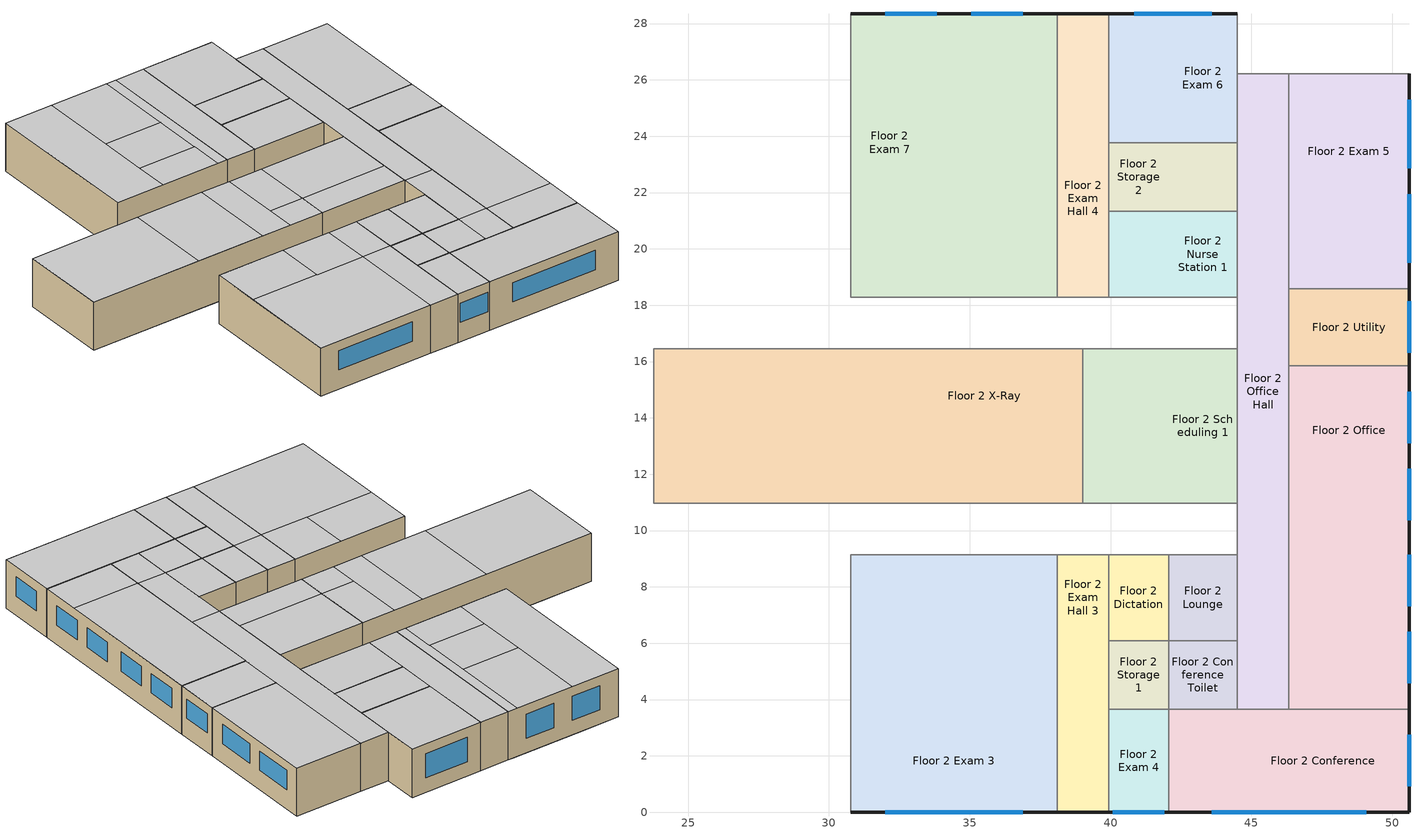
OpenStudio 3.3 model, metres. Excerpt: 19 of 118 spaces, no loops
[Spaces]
Floor 2 Exam 7
 floor to Floor 1 IT Room: 37.8,28.35 37.8,25.91 33.53,25.91 33.53,28.35 z3.05
 floor to Floor 1 IT Hall: 38.1,25.91 38.1,24.38 33.53,24.38 33.53,25.91 z3.05
 floor to Floor 1 Soil Hold: 38.1,28.35 38.1,25.91 37.8,25.91 37.8,28.35 z3.05
 floor to Floor 1 Lounge: 33.53,28.35 33.53,19.2 30.78,19.2 30.78,28.35 z3.05
 floor to Floor 1 Operating Room 3: 38.1,24.38 38.1,19.2 33.53,19.2 33.53,24.38 z3.05
 floor to Floor 1 Locker Room Hall: 38.1,19.2 38.1,18.29 30.78,18.29 30.78,19.2 z3.05
 wall outside: 38.1,28.35 30.78,28.35 z3.05:6.1
 wall to Floor 2 Exam Hall 5: 30.78,28.35 30.78,18.29 z3.05:6.1
 wall to Floor 2 Exam Hall 4: 38.1,18.29 38.1,28.35 z3.05:6.1
 wall to Floor 2 Work Hall: 30.78,18.29 38.1,18.29 z3.05:6.1
 window: 33.83,28.35 32,28.35 / 36.88,28.35 35.05,28.35 z3.96:5.49
 ceiling to Floor 3 Storage 2: 37.49,18.29 37.49,20.42 33.83,20.42 33.83,18.29 z6.1
 ceiling to Floor 3 Lounge: 38.1,18.29 38.1,28.35 37.49,28.35 37.49,18.29 z6.1
 ceiling to Floor 3 Lounge Toilet: 37.49,23.47 37.49,28.35 33.83,28.35 33.83,23.47 z6.1
 ceiling to Floor 3 Locker: 37.49,20.42 37.49,23.47 33.83,23.47 33.83,20.42 z6.1
 ceiling to Floor 3 Office: 33.83,18.29 33.83,28.35 30.78,28.35 30.78,18.29 z6.1
Floor 2 Exam 3
 floor to Floor 1 Recovery Room: 38.1,3.66 38.1,0 30.78,0 30.78,3.66 z3.05
 floor to Floor 1 Dictation: 34.75,9.14 34.75,8.84 32,8.84 32,9.14 z3.05
 floor to Floor 1 Nurse Toilet: 37.49,8.84 37.49,6.1 35.66,6.1 35.66,8.84 z3.05
 floor to Floor 1 Soil Work: 38.1,9.14 38.1,6.1 37.49,6.1 37.49,9.14 z3.05
 floor to Floor 1 Nurse Station: 32,8.84 32,6.1 30.78,6.1 30.78,8.84 z3.05
 floor to Floor 1 PACU: 35.66,8.84 35.66,6.1 32,6.1 32,8.84 z3.05
 floor to Floor 1 Nurse Hall: 38.1,6.1 38.1,3.66 30.78,3.66 30.78,6.1 z3.05
 floor to Floor 1 Clean: 32,9.14 32,8.84 30.78,8.84 30.78,9.14 z3.05
 floor to Floor 1 Soil: 37.49,9.14 37.49,8.84 34.75,8.84 34.75,9.14 z3.05
 wall outside: 30.78,0 38.1,0 z3.05:6.1
 wall to Floor 2 Exam Hall 2: 30.78,9.14 30.78,0 z3.05:6.1
 wall to Floor 2 Reception Hall: 38.1,9.14 30.78,9.14 z3.05:6.1
 wall to Floor 2 Exam Hall 3: 38.1,0 38.1,9.14 z3.05:6.1
 window: 32,0 36.88,0 z4.27:5.49
 ceiling to Floor 3 Physical Therapy 2: 38.1,6.1 38.1,9.14 35.05,9.14 35.05,6.1 z6.1
 ceiling to Floor 3 Physical Therapy 1: 38.1,0 38.1,6.1 30.78,6.1 30.78,0 z6.1
 ceiling to Floor 3 Treatment: 35.05,6.1 35.05,9.14 30.78,9.14 30.78,6.1 z6.1
Floor 2 Office
 floor to Floor 1 Operating Room 1: 50.6,7.01 50.6,3.66 46.33,3.66 46.33,7.01 z3.05
 floor to Floor 1 Sub-Sterile: 50.6,11.28 50.6,7.01 46.33,7.01 46.33,11.28 z3.05
 floor to Floor 1 Operating Room 2: 50.6,15.85 50.6,11.28 46.33,11.28 46.33,15.85 z3.05
 wall outside: 50.6,3.66 50.6,15.85 z3.05:6.1
 wall to Floor 2 Utility: 50.6,15.85 46.33,15.85 z3.05:6.1
 wall to Floor 2 Office Hall: 46.33,15.85 46.33,3.66 z3.05:6.1
 wall to Floor 2 Conference: 46.33,3.66 50.6,3.66 z3.05:6.1
 window: 50.6,10.36 50.6,12.19 / 50.6,4.57 50.6,6.4 / 50.6,13.11 50.6,14.94 z4.27:5.49; 50.6,7.32 50.6,9.14 z4.25:5.47
 ceiling to Floor 3 Work: 50.6,6.1 50.6,15.85 46.33,15.85 46.33,6.1 z6.1
 ceiling to Floor 3 Physical Therapy 1: 50.6,3.66 50.6,6.1 46.33,6.1 46.33,3.66 z6.1
Floor 2 Office Hall
 floor to Floor 1 Scrub: 46.33,11.28 46.33,7.01 44.5,7.01 44.5,11.28 z3.05
 floor to Floor 1 Utility Janitor: 46.33,20.73 46.33,18.59 44.5,18.59 44.5,20.73 z3.05
 floor to Floor 1 Utility Room: 46.33,26.21 46.33,20.73 44.5,20.73 44.5,26.21 z3.05
 floor to Floor 1 Operating Room 1: 46.33,7.01 46.33,3.66 44.5,3.66 44.5,7.01 z3.05
 floor to Floor 1 Operating Room 2: 46.33,18.59 46.33,11.28 44.5,11.28 44.5,18.59 z3.05
 wall to Floor 2 Storage 2: 44.5,23.77 44.5,21.34 z3.05:6.1
 wall to Floor 2 Utility: 46.33,15.85 46.33,18.59 z3.05:6.1
 wall to Floor 2 Reception Hall: 44.5,10.97 44.5,9.14 z3.05:6.1
 wall to Floor 2 Exam 6: 44.5,26.21 44.5,23.77 z3.05:6.1
 wall to Floor 2 Work Hall: 44.5,18.29 44.5,16.46 z3.05:6.1
 wall to Floor 2 Exam 5: 46.33,18.59 46.33,26.21 z3.05:6.1
 wall to Floor 2 Nurse Station 1: 44.5,21.34 44.5,18.29 z3.05:6.1
 wall to Floor 2 Lounge: 44.5,9.14 44.5,6.1 z3.05:6.1
 wall to Floor 2 Conference Toilet: 44.5,6.1 44.5,3.66 z3.05:6.1
 wall to Floor 2 Scheduling 1: 44.5,16.46 44.5,10.97 z3.05:6.1
 wall to NE Stair: 46.33,26.21 44.5,26.21 z3.05:6.1
 wall to Floor 2 Conference: 44.5,3.66 46.33,3.66 z3.05:6.1
 ceiling to Floor 3 Physical Therapy 1: 46.33,3.66 46.33,6.1 44.5,6.1 44.5,3.66 z6.1
 ceiling to Floor 3 Mechanical Hall: 46.33,10.97 46.33,26.21 44.5,26.21 44.5,10.97 z6.1
 ceiling to Floor 3 Physical Therapy 2: 46.33,6.1 46.33,10.97 44.5,10.97 44.5,6.1 z6.1
Floor 2 Exam Hall 3
 floor to Floor 1 Nurse Hall: 39.93,6.1 39.93,3.66 38.1,3.66 38.1,6.1 z3.05
 floor to Floor 1 Recovery Room: 39.32,3.66 39.32,0 38.1,0 38.1,3.66 z3.05
 floor to Floor 1 Soil Work: 39.93,9.14 39.93,6.1 38.1,6.1 38.1,9.14 z3.05
 floor to Floor 1 Anesthesia: 39.93,3.66 39.93,0 39.32,0 39.32,3.66 z3.05
 wall outside: 38.1,0 39.93,0 z3.05:6.1
 wall to Floor 2 Dictation: 39.93,6.1 39.93,9.14 z3.05:6.1
 wall to Floor 2 Reception Hall: 39.93,9.14 38.1,9.14 z3.05:6.1
 wall to Floor 2 Storage 1: 39.93,3.66 39.93,6.1 z3.05:6.1
 wall to Floor 2 Exam 4: 39.93,0 39.93,3.66 z3.05:6.1
 ceiling to Floor 3 Physical Therapy 1: 39.93,0 39.93,6.1 38.1,6.1 38.1,0 z6.1
 ceiling to Floor 3 Physical Therapy 2: 39.93,6.1 39.93,9.14 38.1,9.14 38.1,6.1 z6.1
Floor 2 Nurse Station 1
 floor to Floor 1 Locker Room Hall: 42.06,19.2 42.06,18.29 39.93,18.29 39.93,19.2 z3.05
 floor to Floor 1 Operating Room 3: 42.06,21.34 42.06,19.2 39.93,19.2 39.93,21.34 z3.05
 floor to Floor 1 Sterile Hall: 44.5,21.34 44.5,18.29 42.06,18.29 42.06,21.34 z3.05
 wall to Floor 2 Exam Hall 4: 39.93,21.34 39.93,18.29 z3.05:6.1
 wall to Floor 2 Work Hall: 39.93,18.29 44.5,18.29 z3.05:6.1
 wall to Floor 2 Storage 2: 44.5,21.34 39.93,21.34 z3.05:6.1
 ceiling to Floor 3 Lounge: 44.5,18.29 44.5,21.34 39.93,21.34 39.93,18.29 z6.1
Floor 2 Storage 2
 floor to Floor 1 Utility Hall: 44.5,23.77 44.5,23.47 42.06,23.47 42.06,23.77 z3.05
 floor to Floor 1 Operating Room 3: 42.06,23.77 42.06,21.34 39.93,21.34 39.93,23.77 z3.05
 floor to Floor 1 Sterile Hall: 44.5,23.47 44.5,21.34 42.06,21.34 42.06,23.47 z3.05
 wall to Floor 2 Exam Hall 4: 39.93,23.77 39.93,21.34 z3.05:6.1
 wall to Floor 2 Exam 6: 44.5,23.77 39.93,23.77 z3.05:6.1
 ceiling to Floor 3 Lounge: 44.5,21.34 44.5,23.77 39.93,23.77 39.93,21.34 z6.1
Floor 2 X-Ray
 floor to Floor 1 Soil: 37.49,13.11 37.49,10.97 34.75,10.97 34.75,13.11 z3.05
 floor to Floor 1 Sterile Storage: 39.01,16.46 39.01,13.11 32,13.11 32,16.46 z3.05
 floor to Floor 1 Nourishment: 29.26,16.46 29.26,10.97 27.13,10.97 27.13,16.46 z3.05
 floor to Floor 1 Clean: 32,13.11 32,10.97 29.26,10.97 29.26,13.11 z3.05
 floor to Floor 1 Humid: 32,14.94 32,13.11 29.26,13.11 29.26,14.94 z3.05
 floor to Floor 1 Dictation: 34.75,13.11 34.75,10.97 32,10.97 32,13.11 z3.05
 floor to Floor 1 Pre-Op Room 2: 27.13,16.46 27.13,10.97 23.77,10.97 23.77,16.46 z3.05
 floor to Floor 1 Clean Work: 39.01,13.11 39.01,10.97 37.49,10.97 37.49,13.11 z3.05
 floor to Floor 1 Nurse Janitor: 32,16.46 32,14.94 29.26,14.94 29.26,16.46 z3.05
 wall to Floor 2 Scheduling 1: 39.01,10.97 39.01,16.46 z3.05:6.1
 wall to Floor 2 Reception Hall: 23.77,10.97 39.01,10.97 z3.05:6.1
 wall to Floor 2 Work Hall: 39.01,16.46 23.77,16.46 z3.05:6.1
 wall to Floor 2 Scheduling 2: 23.77,16.46 23.77,10.97 z3.05:6.1
 ceiling to Floor 3 Humid: 36.88,10.97 36.88,16.46 35.05,16.46 35.05,10.97 z6.1
 ceiling to Floor 3 Treatment: 35.05,10.97 35.05,16.46 30.78,16.46 30.78,10.97 z6.1
 ceiling to Floor 3 Undeveloped 1: 30.78,10.97 30.78,16.46 23.77,16.46 23.77,10.97 z6.1
 ceiling to Floor 3 Physical Therapy Toilet: 39.01,12.8 39.01,16.46 36.88,16.46 36.88,12.8 z6.1
 ceiling to Floor 3 Dressing Room: 39.01,10.97 39.01,12.8 36.88,12.8 36.88,10.97 z6.1
Floor 2 Lounge
 floor to Floor 1 Sterile Hall: 44.5,9.14 44.5,6.1 42.06,6.1 42.06,9.14 z3.05
 wall to Floor 2 Reception Hall: 44.5,9.14 42.06,9.14 z3.05:6.1
 wall to Floor 2 Conference Toilet: 42.06,6.1 44.5,6.1 z3.05:6.1
 wall to Floor 2 Dictation: 42.06,9.14 42.06,6.1 z3.05:6.1
 ceiling to Floor 3 Physical Therapy 2: 44.5,6.1 44.5,9.14 42.06,9.14 42.06,6.1 z6.1
Floor 2 Exam Hall 4
 floor to Floor 1 Operating Room 3: 39.93,24.38 39.93,19.2 38.1,19.2 38.1,24.38 z3.05
 floor to Floor 1 Locker Room Hall: 39.93,19.2 39.93,18.29 38.1,18.29 38.1,19.2 z3.05
 floor to Floor 1 IT Hall: 39.93,25.91 39.93,24.38 38.1,24.38 38.1,25.91 z3.05
 floor to Floor 1 Soil Hold: 39.93,28.35 39.93,25.91 38.1,25.91 38.1,28.35 z3.05
 wall outside: 39.93,28.35 38.1,28.35 z3.05:6.1
 wall to Floor 2 Exam 6: 39.93,23.77 39.93,28.35 z3.05:6.1
 wall to Floor 2 Work Hall: 38.1,18.29 39.93,18.29 z3.05:6.1
 ceiling to Floor 3 Lounge: 39.93,18.29 39.93,28.35 38.1,28.35 38.1,18.29 z6.1
Floor 2 Scheduling 1
 floor to Floor 1 Sterile Storage: 42.06,16.46 42.06,13.11 39.01,13.11 39.01,16.46 z3.05
 floor to Floor 1 Clean Work: 42.06,13.11 42.06,10.97 39.01,10.97 39.01,13.11 z3.05
 floor to Floor 1 Sterile Hall: 44.5,16.46 44.5,10.97 42.06,10.97 42.06,16.46 z3.05
 wall to Floor 2 Work Hall: 44.5,16.46 39.01,16.46 z3.05:6.1
 wall to Floor 2 Reception Hall: 39.01,10.97 44.5,10.97 z3.05:6.1
 ceiling to Floor 3 Utility: 44.5,12.8 44.5,16.46 39.01,16.46 39.01,12.8 z6.1
 ceiling to Floor 3 Storage 1: 44.5,10.97 44.5,12.8 39.01,12.8 39.01,10.97 z6.1
Floor 2 Exam 6
 floor to Floor 1 Operating Room 3: 42.06,24.38 42.06,23.77 39.93,23.77 39.93,24.38 z3.05
 floor to Floor 1 IT Hall: 42.06,25.91 42.06,24.38 39.93,24.38 39.93,25.91 z3.05
 floor to Floor 1 Utility Hall: 44.5,28.35 44.5,23.77 42.06,23.77 42.06,28.35 z3.05
 floor to Floor 1 Bio Haz: 42.06,28.35 42.06,25.91 39.93,25.91 39.93,28.35 z3.05
 wall outside: 44.5,28.35 39.93,28.35 z3.05:6.1
 wall to NE Stair: 44.5,26.21 44.5,28.35 z3.05:6.1
 window: 43.59,28.35 40.84,28.35 z3.96:5.49
 ceiling to Floor 3 Lounge: 44.5,23.77 44.5,28.35 39.93,28.35 39.93,23.77 z6.1
Floor 2 Conference
 floor to Floor 1 Operating Room 1: 50.6,3.66 50.6,0 44.5,0 44.5,3.66 z3.05
 floor to Floor 1 Sterile Hall: 44.5,3.66 44.5,0 42.06,0 42.06,3.66 z3.05
 wall outside: 42.06,0 50.6,0 50.6,3.66 z3.05:6.1
 wall to Floor 2 Conference Toilet: 44.5,3.66 42.06,3.66 z3.05:6.1
 wall to Floor 2 Exam 4: 42.06,3.66 42.06,0 z3.05:6.1
 window: 50.6,0.91 50.6,2.74 / 43.59,0 49.07,0 z4.27:5.49
 ceiling to Floor 3 Physical Therapy 1: 50.6,0 50.6,3.66 42.06,3.66 42.06,0 z6.1
Floor 2 Exam 5
 floor to Floor 1 Utility Room: 50.6,26.21 50.6,20.73 46.33,20.73 46.33,26.21 z3.05
 floor to Floor 1 Electrical Room: 50.6,20.73 50.6,18.59 46.33,18.59 46.33,20.73 z3.05
 wall outside: 50.6,18.59 50.6,26.21 z3.05:6.1
 wall to Floor 2 Utility: 46.33,18.59 50.6,18.59 z3.05:6.1
 wall to NE Stair: 50.6,26.21 46.33,26.21 z3.05:6.1
 window: 50.6,19.51 50.6,21.95 / 50.6,22.86 50.6,25.3 z4.27:5.49
 ceiling to Floor 3 Mechanical: 50.6,18.59 50.6,26.21 46.33,26.21 46.33,18.59 z6.1
Floor 2 Dictation
 floor to Floor 1 Soil Work: 42.06,9.14 42.06,6.1 39.93,6.1 39.93,9.14 z3.05
 wall to Floor 2 Reception Hall: 42.06,9.14 39.93,9.14 z3.05:6.1
 wall to Floor 2 Storage 1: 39.93,6.1 42.06,6.1 z3.05:6.1
 ceiling to Floor 3 Physical Therapy 2: 42.06,6.1 42.06,9.14 39.93,9.14 39.93,6.1 z6.1
Floor 2 Exam 4
 floor to Floor 1 Anesthesia: 42.06,3.66 42.06,0 39.93,0 39.93,3.66 z3.05
 wall outside: 39.93,0 42.06,0 z3.05:6.1
 wall to Floor 2 Storage 1: 42.06,3.66 39.93,3.66 z3.05:6.1
 window: 40.08,0 41.91,0 z4.27:5.49
 ceiling to Floor 3 Physical Therapy 1: 42.06,0 42.06,3.66 39.93,3.66 39.93,0 z6.1
Floor 2 Storage 1
 floor to Floor 1 Nurse Hall: 42.06,6.1 42.06,3.66 39.93,3.66 39.93,6.1 z3.05
 wall to Floor 2 Conference Toilet: 42.06,3.66 42.06,6.1 z3.05:6.1
 ceiling to Floor 3 Physical Therapy 1: 42.06,3.66 42.06,6.1 39.93,6.1 39.93,3.66 z6.1
Floor 2 Utility
 floor to Floor 1 Operating Room 2: 50.6,18.59 50.6,15.85 46.33,15.85 46.33,18.59 z3.05
 wall outside: 50.6,15.85 50.6,18.59 z3.05:6.1
 window: 50.6,16.31 50.6,18.14 z4.27:5.49
 ceiling to Floor 3 Work: 50.6,15.85 50.6,18.59 46.33,18.59 46.33,15.85 z6.1
Floor 2 Conference Toilet
 floor to Floor 1 Sterile Hall: 44.5,6.1 44.5,3.66 42.06,3.66 42.06,6.1 z3.05
 ceiling to Floor 3 Physical Therapy 1: 44.5,3.66 44.5,6.1 42.06,6.1 42.06,3.66 z6.1
[Site]
New York-John F Kennedy Intl AP_NY_USA: Latitude {deg}=40.65; Longitude {deg}=-73.8; Time Zone {hr}=-5; Elevation {m}=5; Terrain=City
[Building]
-Outpatient-ASHRAE 169-2013-4A created: 2021-11-22 21:51:46 -0800: North Axis {deg}=0; Default Construction Set=90.1-2004 - Outpatient - ASHRAE 169-2013-4A; Standards Number of Stories=3; Standards Number of Above Ground Stories=3; Standards Building Type=Outpatient
[ClimateZones]
Climate Zone Institution Name 1=ASHRAE; Climate Zone Document Name 1=ANSI/ASHRAE Standard 169; Climate Zone Document Year 1=2006; Climate Zone Value 1=4A
[Site:WaterMainsTemperature]
Calculation Method=Correlation; Annual Average Outdoor Air Temperature {C}=12.4667; Maximum Difference In Monthly Average Outdoor Air Temperatures {deltaC}=25.2
[SizingPeriod:DesignDay] Barometric Pressure {Pa}=101241; Sky Clearness=0; Rain Indicator=No; Snow Indicator=No; Day of Month=21; Daylight Saving Time Indicator=No; Humidity Condition Type=Wetbulb; Dry-Bulb Temperature Range Modifier Type=DefaultMultipliers
Name | Maximum Dry-Bulb Temperature {C} | Daily Dry-Bulb Temperature Range {deltaC} | Wind Speed {m/s} | Wind Direction {deg} | Month | Day Type | Wetbulb or DewPoint at Maximum Dry-Bulb {C} | Solar Model Indicator | ASHRAE Clear Sky Optical Depth for Beam Irradiance | ASHRAE Clear Sky Optical Depth for Diffuse Irradiance
New.York-John.F.Kennedy.Intl.AP_NY_USA Ann Clg .4% Condns DB=>MWB | 32.1 | 7.4 | 5.6 | 230 | 7 | SummerDesignDay | 23.1 | ASHRAETau | 0.541 | 1.8
New.York-John.F.Kennedy.Intl.AP_NY_USA Ann Htg 99.6% Condns DB | -10.7 | 0 | 7.5 | 320 | 1 | WinterDesignDay | -10.7 | ASHRAEClearSky
[Site:GroundTemperature:FCfactorMethod]
January Ground Temperature {C}=14; February Ground Temperature {C}=7.3; March Ground Temperature {C}=3.3; April Ground Temperature {C}=1.2; May Ground Temperature {C}=-0.2; June Ground Temperature {C}=5.6; July Ground Temperature {C}=10.9; August Ground Temperature {C}=16.1; September Ground Temperature {C}=21.7; October Ground Temperature {C}=25; November Ground Temperature {C}=24.8; December Ground Temperature {C}=19.9
[Material:NoMass] Thermal Absorptance=0.9; Solar Absorptance=0.7
Name | Roughness | Thermal Resistance {m2-K/W} | Visible Absorptance
CP02 CARPET PAD | VeryRough | 0.21648 | 0.8
Typical Insulation R-6.78 | Smooth | 1.19347 | 0.7
Typical Carpet Pad | Smooth | 0.21648 | 0.8
Typical Insulation R-5.89 | Smooth | 1.03652 | 0.7
Typical Insulation R-14.76 | Smooth | 2.59864 | 0.7
Typical Insulation R-0.58 | Smooth | 0.101875 | 0.7
Typical Insulation R-0.01 | Smooth | 0.001 | 0.7
[Material]
Name | Roughness | Thickness {m} | Conductivity {W/m-K} | Density {kg/m3} | Specific Heat {J/kg-K} | Thermal Absorptance | Solar Absorptance | Visible Absorptance
100mm Normalweight concrete floor | MediumSmooth | 0.1016 | 2.31 | 2322 | 832
G01 13mm gypsum board | Smooth | 0.0127 | 0.16 | 800 | 1090 | 0.9 | 0.7 | 0.5
4 in. Normalweight Concrete Floor | MediumRough | 0.1016 | 2.31 | 2322 | 832 | 0.9 | 0.7 | 0.7
25mm Stucco | Smooth | 0.0254 | 0.72 | 1856 | 840 | 0.9 | 0.7 | 0.7
5/8 in. Gypsum Board | MediumSmooth | 0.0159 | 0.16 | 800 | 1090 | 0.9 | 0.7 | 0.7
Roof Membrane | VeryRough | 0.0095 | 0.16 | 1121.29 | 1460 | 0.9 | 0.7 | 0.7
Metal Roof Surface; F08 Metal surface | Smooth | 0.0008 | 45.28 | 7824 | 500 | 0.9 | 0.7 | 0.7
6 in. Normalweight Concrete Floor | MediumRough | 0.1524 | 2.31 | 2322 | 832 | 0.9 | 0.7 | 0.7
8 in. Concrete Block Basement Wall | MediumRough | 0.2032 | 1.326 | 1842 | 912 | 0.9 | 0.7 | 0.7
G05 25mm wood | MediumSmooth | 0.0254 | 0.15 | 608 | 1630 | 0.9 | 0.5 | 0.5
Std Wood 6inch | MediumSmooth | 0.15 | 0.12 | 540 | 1210 | 0.9 | 0.7 | 0.7
[DefaultConstructionSet]
90.1-2004 - Outpatient - ASHRAE 169-2013-4A: Default Exterior Surface Constructions=Default Surface Constructions 1; Default Interior Surface Constructions=Default Surface Constructions 2; Default Ground Contact Surface Constructions=Default Surface Constructions 3; Default Exterior SubSurface Constructions=Default Sub Surface Constructions 1; Default Interior SubSurface Constructions=Default Sub Surface Constructions 2; Interior Partition Construction=Typical Interior Partition
[DefaultSurfaceConstructions]
Name | Floor Construction | Wall Construction | Roof Ceiling Construction
Default Surface Constructions 1 | Typical Insulated Exterior Mass Floor R-9.35 | Typical Insulated Steel Framed Exterior Wall R-8.06 | Typical IEAD Roof R-15.87
Default Surface Constructions 2 | Typical Interior Floor | Typical Interior Wall | Typical Interior Ceiling
Default Surface Constructions 3 | Typical Insulated Carpeted 6in Slab Floor | Typical Insulated Basement Mass Wall
[Construction]
Typical Insulated Exterior Mass Floor R-9.35: Typical Insulation R-6.78, 4 in. Normalweight Concrete Floor, Typical Carpet Pad
Typical Insulated Steel Framed Exterior Wall R-8.06: 25mm Stucco, 5/8 in. Gypsum Board, Typical Insulation R-5.89, 5/8 in. Gypsum Board
Typical IEAD Roof R-15.87: Roof Membrane, Typical Insulation R-14.76, Metal Roof Surface
Typical Interior Floor: 100mm Normalweight concrete floor, CP02 CARPET PAD
Typical Interior Wall: G01 13mm gypsum board, G01 13mm gypsum board
Typical Interior Ceiling: CP02 CARPET PAD, 100mm Normalweight concrete floor
Typical Insulated Carpeted 6in Slab Floor: 6 in. Normalweight Concrete Floor, Typical Carpet Pad
Typical Insulated Basement Mass Wall: 8 in. Concrete Block Basement Wall
U 0.57 SHGC 0.39 Dbl Ref-D Clr 6mm/6mm Air: REF D CLEAR 6MM, AIR 6MM, CLEAR 6MM
Typical Insulated Metal Door R-1.43: F08 Metal surface, Typical Insulation R-0.58
Typical Overhead Door R-0.86: Typical Insulation R-0.01
U 1.17 SHGC 0.49 Simple Glazing Skylight U-1.17 SHGC 0.39: U 1.17 SHGC 0.49 Simple Glazing U-1.17 SHGC 0.39
Typical Interior Window: Clear 3mm
Typical Interior Door; Typical Interior Partition: G05 25mm wood
InteriorFurnishings: Std Wood 6inch
[DefaultSubSurfaceConstructions]
Name | Fixed Window Construction | Operable Window Construction | Door Construction | Glass Door Construction | Overhead Door Construction | Skylight Construction | Tubular Daylight Dome Construction | Tubular Daylight Diffuser Construction
Default Sub Surface Constructions 1 | U 0.57 SHGC 0.39 Dbl Ref-D Clr 6mm/6mm Air | U 0.57 SHGC 0.39 Dbl Ref-D Clr 6mm/6mm Air | Typical Insulated Metal Door R-1.43 | U 0.57 SHGC 0.39 Dbl Ref-D Clr 6mm/6mm Air | Typical Overhead Door R-0.86 | U 1.17 SHGC 0.49 Simple Glazing Skylight U-1.17 SHGC 0.39 | Typical Interior Window | Typical Interior Window
Default Sub Surface Constructions 2 | Typical Interior Window | Typical Interior Window | Typical Interior Door
[WindowMaterial:Glazing] Optical Data Type=SpectralAverage; Infrared Transmittance at Normal Incidence=0; Front Side Infrared Hemispherical Emissivity=0.84; Conductivity {W/m-K}=0.9; Dirt Correction Factor for Solar and Visible Transmittance=1; Solar Diffusing=No
Name | Thickness {m} | Solar Transmittance at Normal Incidence | Front Side Solar Reflectance at Normal Incidence | Back Side Solar Reflectance at Normal Incidence | Visible Transmittance at Normal Incidence | Front Side Visible Reflectance at Normal Incidence | Back Side Visible Reflectance at Normal Incidence | Back Side Infrared Hemispherical Emissivity
REF D CLEAR 6MM | 0.006 | 0.429 | 0.308 | 0.379 | 0.334 | 0.453 | 0.505 | 0.82
CLEAR 6MM | 0.006 | 0.775 | 0.071 | 0.071 | 0.881 | 0.08 | 0.08 | 0.84
Clear 3mm | 0.003 | 0.837 | 0.075 | 0.075 | 0.898 | 0.081 | 0.081 | 0.84
[WindowMaterial:Gas]
AIR 6MM: Gas Type=Air; Thickness {m}=0.0063
[WindowMaterial:SimpleGlazingSystem]
U 1.17 SHGC 0.49 Simple Glazing U-1.17 SHGC 0.39: U-Factor {W/m2-K}=6.64357; Solar Heat Gain Coefficient=0.39; Visible Transmittance=0.38
[Space] Building Story=Building Story 2; Part of Total Floor Area=Yes
Name | Space Type | Thermal Zone
Floor 2 Exam 7 | Outpatient Exam | Floor 2 Exam 7 ZN
Floor 2 Exam 3 | Outpatient Exam | Floor 2 Exam 3 ZN
Floor 2 Scheduling 1 | Outpatient Office | Floor 2 Scheduling 1 ZN
Floor 2 Office | Outpatient Office | Floor 2 Office ZN
Floor 2 Nurse Station 1 | Outpatient NurseStation | Floor 2 Nurse Station 1 ZN
Floor 2 Dictation | Outpatient Office | Floor 2 Dictation ZN
Floor 2 Office Hall | Outpatient Hall | Floor 2 Office Hall ZN
Floor 2 Exam Hall 3 | Outpatient Hall | Floor 2 Exam Hall 3 ZN
Floor 2 Conference Toilet | Outpatient Toilet | Floor 2 Conference Toilet ZN
Floor 2 Storage 2 | Outpatient Janitor | Floor 2 Storage 2 ZN
Floor 2 Exam 4 | Outpatient Exam | Floor 2 Exam 4 ZN
Floor 2 Conference | Outpatient Conference | Floor 2 Conference ZN
Floor 2 X-Ray | Outpatient Xray | Floor 2 X-Ray ZN
Floor 2 Lounge | Outpatient Lounge | Floor 2 Lounge ZN
Floor 2 Utility | Outpatient Janitor | Floor 2 Utility ZN
Floor 2 Exam Hall 4 | Outpatient Hall | Floor 2 Exam Hall 4 ZN
Floor 2 Exam 6 | Outpatient Exam | Floor 2 Exam 6 ZN
Floor 2 Exam 5 | Outpatient Exam | Floor 2 Exam 5 ZN
Floor 2 Storage 1 | Outpatient Janitor | Floor 2 Storage 1 ZN
[BuildingStory]
Building Story 2: Nominal Z Coordinate {m}=3.048
[SpaceType] Standards Building Type=Outpatient
Name | Default Schedule Set | Design Specification Outdoor Air Object | Standards Space Type
Outpatient Conference | Outpatient Conference Schedule Set | Outpatient Conference Ventilation | Conference
Outpatient Exam | Outpatient Exam Schedule Set | Outpatient Exam Ventilation | Exam
Outpatient Hall | Outpatient Hall Schedule Set | Outpatient Hall Ventilation | Hall
Outpatient Janitor | Outpatient Janitor Schedule Set | Outpatient Janitor Ventilation | Janitor
Outpatient Lounge | Outpatient Lounge Schedule Set | Outpatient Lounge Ventilation | Lounge
Outpatient NurseStation | Outpatient NurseStation Schedule Set | Outpatient NurseStation Ventilation | NurseStation
Outpatient Office | Outpatient Office Schedule Set | Outpatient Office Ventilation | Office
Outpatient Toilet | Outpatient Toilet Schedule Set | Outpatient Toilet Ventilation | Toilet
Outpatient Xray | Outpatient Xray Schedule Set | Outpatient Xray Ventilation | Xray
[People:Definition] Number of People Calculation Method=People/Area; Fraction Radiant=0.3
Name | People per Space Floor Area {person/m2}
Outpatient Conference People Definition | 0.537657
Outpatient Exam People Definition; Outpatient NurseStation People Definition; Outpatient Xray People Definition | 0.215493
Outpatient Lounge People Definition | 0.161566
Outpatient Office People Definition | 0.0538196
[People] Work Efficiency Schedule=Work Efficiency Schedule; Clothing Insulation Schedule=Clothing Schedule; Air Velocity Schedule=Air Velocity Schedule; Multiplier=1
Name | People Definition | Space or SpaceType
Outpatient Conference People | Outpatient Conference People Definition | Outpatient Conference
Outpatient Exam People | Outpatient Exam People Definition | Outpatient Exam
Outpatient Lounge People | Outpatient Lounge People Definition | Outpatient Lounge
Outpatient NurseStation People | Outpatient NurseStation People Definition | Outpatient NurseStation
Outpatient Office People | Outpatient Office People Definition | Outpatient Office
Outpatient Xray People | Outpatient Xray People Definition | Outpatient Xray
[Lights:Definition] Design Level Calculation Method=Watts/Area; Fraction Visible=0.2; Return Air Fraction=0
Name | Watts per Space Floor Area {W/m2} | Fraction Radiant
Outpatient Conference General Lights Definition | 4.92059 | 0.365
Outpatient Conference Task Lights Definition | 0.321864 | 0.165
Outpatient Conference Wall Wash Lights Definition | 0.757053 | 0.165
Outpatient Exam General Lights Definition | 2.13818 | 0.365
Outpatient Exam Task Lights Definition | 2.9628 | 0.165
Outpatient Hall General Lights Definition | 4.32947 | 0.365
Outpatient Hall Wall Wash Lights Definition | 0.839143 | 0.165
Outpatient Janitor General Lights Definition | 3.73276 | 0.365
Outpatient Lounge General Lights Definition | 2.66141 | 0.365
Outpatient Lounge Wall Wash Lights Definition | 0.725509 | 0.165
Outpatient NurseStation General Lights Definition | 4.63115 | 0.365
Outpatient NurseStation Task Lights Definition | 1.31705 | 0.165
Outpatient Office General Lights Definition | 6.10233 | 0.365
Outpatient Toilet General Lights Definition | 3.01365 | 0.365
Outpatient Toilet Wall Wash Lights Definition | 0.610955 | 0.165
Outpatient Xray General Lights Definition | 4.6155 | 0.365
[ElectricEquipment:Definition] Design Level Calculation Method=Watts/Area; Fraction Latent=0
Name | Watts per Space Floor Area {W/m2} | Fraction Radiant | Fraction Lost
Outpatient Conference Elec Equip Definition | 10.7639 | 0.5 | 0
Outpatient Exam Elec Equip Definition; Outpatient Office Elec Equip Definition | 11.8403 | 0.5 | 0
Outpatient Hall Elec Equip Definition | 4.30556 | 0.5 | 0
Outpatient Janitor Elec Equip Definition | 1.07639 | 0.3 | 0.7
Outpatient Lounge Elec Equip Definition | 32.2917 | 0.5 | 0
Outpatient NurseStation Elec Equip Definition | 21.5278 | 0.5 | 0
Outpatient Toilet Elec Equip Definition | 4.30556 | 0.3 | 0.7
Outpatient Xray Elec Equip Definition | 107.639 | 0.5 | 0
[ElectricEquipment]
Name | Electric Equipment Definition | Space or SpaceType
Outpatient Conference Elec Equip | Outpatient Conference Elec Equip Definition | Outpatient Conference
Outpatient Exam Elec Equip | Outpatient Exam Elec Equip Definition | Outpatient Exam
Outpatient Hall Elec Equip | Outpatient Hall Elec Equip Definition | Outpatient Hall
Outpatient Janitor Elec Equip | Outpatient Janitor Elec Equip Definition | Outpatient Janitor
Outpatient Lounge Elec Equip | Outpatient Lounge Elec Equip Definition | Outpatient Lounge
Outpatient NurseStation Elec Equip | Outpatient NurseStation Elec Equip Definition | Outpatient NurseStation
Outpatient Office Elec Equip | Outpatient Office Elec Equip Definition | Outpatient Office
Outpatient Toilet Elec Equip | Outpatient Toilet Elec Equip Definition | Outpatient Toilet
Outpatient Xray Elec Equip | Outpatient Xray Elec Equip Definition | Outpatient Xray
[DesignSpecification:OutdoorAir]
Name | Outdoor Air Method | Outdoor Air Flow per Person {m3/s-person} | Outdoor Air Flow per Floor Area {m3/s-m2} | Outdoor Air Flow Air Changes per Hour {1/hr}
Outpatient Conference Ventilation; Outpatient Office Ventilation | Sum | 0.00943895
Outpatient Exam Ventilation; Outpatient Xray Ventilation | Sum |  | 0.001524
Outpatient Hall Ventilation | Sum |  | 0.000254
Outpatient Janitor Ventilation | Sum |  | 0.000762
Outpatient Lounge Ventilation | Sum | 0.00707921
Outpatient NurseStation Ventilation | Sum |  | 0.0023876
Outpatient Toilet Ventilation |  | 0 | 0 | 0
[DefaultScheduleSet] Number of People Schedule=OutPatientHealthCare BLDG_OCC_SCH; People Activity Level Schedule=OutPatientHealthCare ACTIVITY_SCH; Electric Equipment Schedule=OutPatientHealthCare BLDG_EQUIP_SCH_BASE; Infiltration Schedule=OutPatientHealthCare INFIL_SCH
Name | Lighting Schedule
Outpatient Conference Schedule Set; Outpatient Lounge Schedule Set; Outpatient NurseStation Schedule Set; Outpatient Toilet Schedule Set | OutPatientHealthCare BLDG_LIGHT_SCH
Outpatient Exam Schedule Set; Outpatient Xray Schedule Set | OutPatientHealthCare BLDG_LIGHT_EXAM_SCH
Outpatient Hall Schedule Set | OutPatientHealthCare BLDG_LIGHT_CORRIDOR_SCH
Outpatient Janitor Schedule Set | OutPatientHealthCare BLDG_LIGHT_STORAGE_SCH
Outpatient Office Schedule Set | OutPatientHealthCare BLDG_LIGHT_OFFICE_SCH
[ThermostatSetpoint:DualSetpoint] Heating Setpoint Temperature Schedule=OutPatientHealthCare HTGSETP_SCH_YES_OPTIMUM; Cooling Setpoint Temperature Schedule=OutPatientHealthCare CLGSETP_SCH_NO_SETBACK
Outpatient Conference Thermostat 1; Outpatient Toilet Thermostat 5; Outpatient Office Thermostat 5; Outpatient Exam Thermostat 3; Outpatient Exam Thermostat 4; Outpatient Exam Thermostat 5; Outpatient Exam Thermostat 6; Outpatient Exam Thermostat 7; Outpatient Hall Thermostat 12; Outpatient Hall Thermostat 13; Outpatient Lounge Thermostat 2; Outpatient NurseStation Thermostat 3; Outpatient Office Thermostat 6; Outpatient Hall Thermostat 16; Outpatient Office Thermostat 7; Outpatient Janitor Thermostat 7; Outpatient Janitor Thermostat 8; Outpatient Janitor Thermostat 10; Outpatient Xray Thermostat 1
[SpaceInfiltration:DesignFlowRate] Schedule=OutPatientHealthCare INFIL_SCH; Design Flow Rate Calculation Method=Flow/ExteriorArea; Flow per Exterior Surface Area {m3/s-m2}=0.00102523; Constant Term Coefficient=0; Temperature Term Coefficient=0; Velocity Term Coefficient=0.224; Velocity Squared Term Coefficient=0
Name | Space or SpaceType
Floor 2 Conference Infiltration | Floor 2 Conference
Floor 2 Exam 3 Infiltration | Floor 2 Exam 3
Floor 2 Exam 4 Infiltration | Floor 2 Exam 4
Floor 2 Exam 5 Infiltration | Floor 2 Exam 5
Floor 2 Exam 6 Infiltration | Floor 2 Exam 6
Floor 2 Exam 7 Infiltration | Floor 2 Exam 7
Floor 2 Exam Hall 3 Infiltration | Floor 2 Exam Hall 3
Floor 2 Exam Hall 4 Infiltration | Floor 2 Exam Hall 4
Floor 2 Office Infiltration | Floor 2 Office
Floor 2 Utility Infiltration | Floor 2 Utility
[ThermalZone] Use Ideal Air Loads=No
Name | Thermostat
Floor 2 Conference ZN | Outpatient Conference Thermostat 1
Floor 2 Conference Toilet ZN | Outpatient Toilet Thermostat 5
Floor 2 Dictation ZN | Outpatient Office Thermostat 5
Floor 2 Exam 3 ZN | Outpatient Exam Thermostat 3
Floor 2 Exam 4 ZN | Outpatient Exam Thermostat 4
Floor 2 Exam 5 ZN | Outpatient Exam Thermostat 5
Floor 2 Exam 6 ZN | Outpatient Exam Thermostat 6
Floor 2 Exam 7 ZN | Outpatient Exam Thermostat 7
Floor 2 Exam Hall 3 ZN | Outpatient Hall Thermostat 12
Floor 2 Exam Hall 4 ZN | Outpatient Hall Thermostat 13
Floor 2 Lounge ZN | Outpatient Lounge Thermostat 2
Floor 2 Nurse Station 1 ZN | Outpatient NurseStation Thermostat 3
Floor 2 Office ZN | Outpatient Office Thermostat 6
Floor 2 Office Hall ZN | Outpatient Hall Thermostat 16
Floor 2 Scheduling 1 ZN | Outpatient Office Thermostat 7
Floor 2 Storage 1 ZN | Outpatient Janitor Thermostat 7
Floor 2 Storage 2 ZN | Outpatient Janitor Thermostat 8
Floor 2 Utility ZN | Outpatient Janitor Thermostat 10
Floor 2 X-Ray ZN | Outpatient Xray Thermostat 1
[InternalMass:Definition]
Internal Mass Definition 1: Construction=InteriorFurnishings; Design Level Calculation Method=SurfaceArea/Area; Surface Area per Space Floor Area=2
[InternalMass] Internal Mass Definition=Internal Mass Definition 1; Multiplier=1
Name | Space or SpaceType
Floor 2 Exam 5 Mass | Floor 2 Exam 5
Floor 2 Exam 6 Mass | Floor 2 Exam 6
Floor 2 Lounge Mass | Floor 2 Lounge
Floor 2 X-Ray Mass | Floor 2 X-Ray
Floor 2 Conference Mass | Floor 2 Conference
Floor 2 Utility Mass | Floor 2 Utility
Floor 2 Exam 4 Mass | Floor 2 Exam 4
Floor 2 Exam 3 Mass | Floor 2 Exam 3
Floor 2 Nurse Station 1 Mass | Floor 2 Nurse Station 1
Floor 2 Exam Hall 3 Mass | Floor 2 Exam Hall 3
Floor 2 Scheduling 1 Mass | Floor 2 Scheduling 1
Floor 2 Storage 2 Mass | Floor 2 Storage 2
Floor 2 Exam 7 Mass | Floor 2 Exam 7
Floor 2 Office Hall Mass | Floor 2 Office Hall
Floor 2 Office Mass | Floor 2 Office
Floor 2 Storage 1 Mass | Floor 2 Storage 1
Floor 2 Dictation Mass | Floor 2 Dictation
Floor 2 Exam Hall 4 Mass | Floor 2 Exam Hall 4
Floor 2 Conference Toilet Mass | Floor 2 Conference Toilet
[Exterior:Lights:Definition]
NonDimming Exterior Lights Def: Design Level {W}=14442
[Exterior:Lights]
NonDimming Exterior Lights Def: Exterior Lights Definition=NonDimming Exterior Lights Def; Schedule=OutPatientHealthCare Exterior_Lgt_ALWAYS_ON; Control Option=AstronomicalClock
[Lights] Fraction Replaceable=1
Name | Lights Definition | Space or SpaceType
Outpatient Conference General Lighting | Outpatient Conference General Lights Definition | Outpatient Conference
Outpatient Conference Task Lighting | Outpatient Conference Task Lights Definition | Outpatient Conference
Outpatient Conference Wall Wash Lighting | Outpatient Conference Wall Wash Lights Definition | Outpatient Conference
Outpatient Exam General Lighting | Outpatient Exam General Lights Definition | Outpatient Exam
Outpatient Exam Task Lighting | Outpatient Exam Task Lights Definition | Outpatient Exam
Outpatient Hall General Lighting | Outpatient Hall General Lights Definition | Outpatient Hall
Outpatient Hall Wall Wash Lighting | Outpatient Hall Wall Wash Lights Definition | Outpatient Hall
Outpatient Janitor General Lighting | Outpatient Janitor General Lights Definition | Outpatient Janitor
Outpatient Lounge General Lighting | Outpatient Lounge General Lights Definition | Outpatient Lounge
Outpatient Lounge Wall Wash Lighting | Outpatient Lounge Wall Wash Lights Definition | Outpatient Lounge
Outpatient NurseStation General Lighting | Outpatient NurseStation General Lights Definition | Outpatient NurseStation
Outpatient NurseStation Task Lighting | Outpatient NurseStation Task Lights Definition | Outpatient NurseStation
Outpatient Office General Lighting | Outpatient Office General Lights Definition | Outpatient Office
Outpatient Toilet General Lighting | Outpatient Toilet General Lights Definition | Outpatient Toilet
Outpatient Toilet Wall Wash Lighting | Outpatient Toilet Wall Wash Lights Definition | Outpatient Toilet
Outpatient Xray General Lighting | Outpatient Xray General Lights Definition | Outpatient Xray
[Schedule:Ruleset]
Name | Default Day Schedule | Summer Design Day Schedule | Winter Design Day Schedule
Clothing Schedule | Clothing Schedule Default Winter Clothes
Air Velocity Schedule | Air Velocity Schedule Default
Work Efficiency Schedule | Work Efficiency Schedule Default
OutPatientHealthCare BLDG_OCC_SCH | OutPatientHealthCare BLDG_OCC_SCH Default | OutPatientHealthCare BLDG_OCC_SCH Summer Design Day | OutPatientHealthCare BLDG_OCC_SCH Winter Design Day
OutPatientHealthCare ACTIVITY_SCH | OutPatientHealthCare ACTIVITY_SCH Default | OutPatientHealthCare ACTIVITY_SCH Summer Design Day | OutPatientHealthCare ACTIVITY_SCH Winter Design Day
OutPatientHealthCare BLDG_LIGHT_SCH | OutPatientHealthCare BLDG_LIGHT_SCH Default | OutPatientHealthCare BLDG_LIGHT_SCH Summer Design Day | OutPatientHealthCare BLDG_LIGHT_SCH Winter Design Day
OutPatientHealthCare BLDG_EQUIP_SCH_BASE | OutPatientHealthCare BLDG_EQUIP_SCH_BASE Default | OutPatientHealthCare BLDG_EQUIP_SCH_BASE Summer Design Day | OutPatientHealthCare BLDG_EQUIP_SCH_BASE Winter Design Day
OutPatientHealthCare INFIL_SCH | OutPatientHealthCare INFIL_SCH Default | OutPatientHealthCare INFIL_SCH Summer Design Day | OutPatientHealthCare INFIL_SCH Winter Design Day
OutPatientHealthCare HTGSETP_SCH_YES_OPTIMUM | OutPatientHealthCare HTGSETP_SCH_YES_OPTIMUM Default | OutPatientHealthCare HTGSETP_SCH_YES_OPTIMUM Summer Design Day | OutPatientHealthCare HTGSETP_SCH_YES_OPTIMUM Winter Design Day
OutPatientHealthCare CLGSETP_SCH_NO_SETBACK | OutPatientHealthCare CLGSETP_SCH_NO_SETBACK Default | OutPatientHealthCare CLGSETP_SCH_NO_SETBACK Summer Design Day | OutPatientHealthCare CLGSETP_SCH_NO_SETBACK Winter Design Day
OutPatientHealthCare BLDG_LIGHT_STORAGE_SCH | OutPatientHealthCare BLDG_LIGHT_STORAGE_SCH Default | OutPatientHealthCare BLDG_LIGHT_STORAGE_SCH Summer Design Day | OutPatientHealthCare BLDG_LIGHT_STORAGE_SCH Winter Design Day
OutPatientHealthCare BLDG_LIGHT_EXAM_SCH | OutPatientHealthCare BLDG_LIGHT_EXAM_SCH Default | OutPatientHealthCare BLDG_LIGHT_EXAM_SCH Summer Design Day | OutPatientHealthCare BLDG_LIGHT_EXAM_SCH Winter Design Day
OutPatientHealthCare BLDG_LIGHT_CORRIDOR_SCH | OutPatientHealthCare BLDG_LIGHT_CORRIDOR_SCH Default | OutPatientHealthCare BLDG_LIGHT_CORRIDOR_SCH Summer Design Day | OutPatientHealthCare BLDG_LIGHT_CORRIDOR_SCH Winter Design Day
OutPatientHealthCare BLDG_LIGHT_OFFICE_SCH | OutPatientHealthCare BLDG_LIGHT_OFFICE_SCH Default | OutPatientHealthCare BLDG_LIGHT_OFFICE_SCH Summer Design Day | OutPatientHealthCare BLDG_LIGHT_OFFICE_SCH Winter Design Day
OutPatientHealthCare Exterior_Lgt_ALWAYS_ON | OutPatientHealthCare Exterior_Lgt_ALWAYS_ON Default | OutPatientHealthCare Exterior_Lgt_ALWAYS_ON Summer Design Day | OutPatientHealthCare Exterior_Lgt_ALWAYS_ON Winter Design Day
[Schedule:Day]
Clothing Schedule Default Winter Clothes; OutPatientHealthCare INFIL_SCH Winter Design Day; OutPatientHealthCare INFIL_SCH Summer Design Day; OutPatientHealthCare Exterior_Lgt_ALWAYS_ON Default; OutPatientHealthCare Exterior_Lgt_ALWAYS_ON Winter Design Day; OutPatientHealthCare Exterior_Lgt_ALWAYS_ON Summer Design Day: 24, 0, 1
Clothing Schedule Summer Clothes: 24, 0, 0.5
Air Velocity Schedule Default: 24, 0, 0.2
Work Efficiency Schedule Default: 24, 0, 0
OutPatientHealthCare BLDG_OCC_SCH Default: 8, 0, 0, 17, 0, 0.05, 24, 0, 0
OutPatientHealthCare BLDG_OCC_SCH Summer Design Day; OutPatientHealthCare BLDG_OCC_SCH SmrDsn|Wkdy Day: 4, 0, 0.05, 6, 0, 0.2, 7, 0, 0.5, 18, 0, 0.9, 20, 0, 0.5, 22, 0, 0.2, 24, 0, 0.05
OutPatientHealthCare BLDG_OCC_SCH Winter Design Day; OutPatientHealthCare BLDG_OCC_SCH WntrDsn|Sat Day: 7, 0, 0.05, 9, 0, 0.2, 15, 0, 0.3, 20, 0, 0.2, 24, 0, 0.05
OutPatientHealthCare ACTIVITY_SCH Default; OutPatientHealthCare ACTIVITY_SCH Winter Design Day; OutPatientHealthCare ACTIVITY_SCH Summer Design Day: 24, 0, 120
OutPatientHealthCare BLDG_LIGHT_SCH Default; OutPatientHealthCare BLDG_LIGHT_STORAGE_SCH Default; OutPatientHealthCare BLDG_LIGHT_EXAM_SCH Default; OutPatientHealthCare BLDG_LIGHT_CORRIDOR_SCH Default; OutPatientHealthCare BLDG_LIGHT_OFFICE_SCH Default: 8, 0, 0.05, 17, 0, 0.1, 24, 0, 0.05
OutPatientHealthCare BLDG_LIGHT_SCH Summer Design Day; OutPatientHealthCare BLDG_LIGHT_SCH SmrDsn|Wkdy Day; OutPatientHealthCare BLDG_LIGHT_STORAGE_SCH Summer Design Day; OutPatientHealthCare BLDG_LIGHT_STORAGE_SCH SmrDsn|Wkdy Day; OutPatientHealthCare BLDG_LIGHT_EXAM_SCH Summer Design Day; OutPatientHealthCare BLDG_LIGHT_EXAM_SCH SmrDsn|Wkdy Day; OutPatientHealthCare BLDG_LIGHT_CORRIDOR_SCH Summer Design Day; OutPatientHealthCare BLDG_LIGHT_CORRIDOR_SCH SmrDsn|Wkdy Day; OutPatientHealthCare BLDG_LIGHT_OFFICE_SCH Summer Design Day; OutPatientHealthCare BLDG_LIGHT_OFFICE_SCH SmrDsn|Wkdy Day: 4, 0, 0.1, 6, 0, 0.3, 7, 0, 0.6, 18, 0, 0.9, 20, 0, 0.6, 22, 0, 0.3, 24, 0, 0.1
OutPatientHealthCare BLDG_LIGHT_SCH Winter Design Day; OutPatientHealthCare BLDG_LIGHT_SCH WntrDsn|Sat Day; OutPatientHealthCare BLDG_LIGHT_STORAGE_SCH Winter Design Day; OutPatientHealthCare BLDG_LIGHT_STORAGE_SCH WntrDsn|Sat Day; OutPatientHealthCare BLDG_LIGHT_EXAM_SCH Winter Design Day; OutPatientHealthCare BLDG_LIGHT_EXAM_SCH WntrDsn|Sat Day; OutPatientHealthCare BLDG_LIGHT_CORRIDOR_SCH Winter Design Day; OutPatientHealthCare BLDG_LIGHT_CORRIDOR_SCH WntrDsn|Sat Day; OutPatientHealthCare BLDG_LIGHT_OFFICE_SCH Winter Design Day; OutPatientHealthCare BLDG_LIGHT_OFFICE_SCH WntrDsn|Sat Day: 7, 0, 0.1, 9, 0, 0.3, 15, 0, 0.4, 20, 0, 0.3, 24, 0, 0.1
OutPatientHealthCare BLDG_EQUIP_SCH_BASE Default: 8, 0, 0.3, 17, 0, 0.5, 24, 0, 0.3
OutPatientHealthCare BLDG_EQUIP_SCH_BASE Summer Design Day; OutPatientHealthCare BLDG_EQUIP_SCH_BASE SmrDsn|Wkdy Day: 4, 0, 0.3, 6, 0, 0.5, 18, 0, 1, 20, 0, 0.5, 24, 0, 0.3
OutPatientHealthCare BLDG_EQUIP_SCH_BASE Winter Design Day; OutPatientHealthCare BLDG_EQUIP_SCH_BASE WntrDsn|Sat Day: 7, 0, 0.3, 9, 0, 0.5, 15, 0, 0.8, 20, 0, 0.5, 24, 0, 0.3
OutPatientHealthCare INFIL_SCH Default; OutPatientHealthCare INFIL_SCH Default|Sat|Wkdy Day: 24, 0, 0.25
OutPatientHealthCare HTGSETP_SCH_YES_OPTIMUM Default: 24, 0, 18.3
OutPatientHealthCare HTGSETP_SCH_YES_OPTIMUM Sat Day: 5, 0, 18.3, 6, 0, 19.4, 7, 0, 20, 15, 0, 21.1, 24, 0, 18.3
OutPatientHealthCare HTGSETP_SCH_YES_OPTIMUM Summer Design Day: 5, 0, 18.3, 18, 0, 21.1, 24, 0, 18.3
OutPatientHealthCare HTGSETP_SCH_YES_OPTIMUM Wkdy Day: 5, 0, 18.3, 6, 0, 19.4, 7, 0, 20, 18, 0, 21.1, 24, 0, 18.3
OutPatientHealthCare HTGSETP_SCH_YES_OPTIMUM Winter Design Day: 7, 0, 18.3, 15, 0, 21.1, 24, 0, 18.3
OutPatientHealthCare CLGSETP_SCH_NO_SETBACK Default; OutPatientHealthCare CLGSETP_SCH_NO_SETBACK Default|Wkdy Day: 24, 0, 22.2
OutPatientHealthCare CLGSETP_SCH_NO_SETBACK Summer Design Day: 5, 0, 25, 18, 0, 22.2, 24, 0, 25
OutPatientHealthCare CLGSETP_SCH_NO_SETBACK Winter Design Day: 7, 0, 25, 15, 0, 22.2, 24, 0, 25
[Schedule:Rule] Date Specification Type=DateRange; Start Day=1
Name | Schedule Ruleset | Rule Order | Day Schedule | Start Month | End Month | End Day | Apply Monday | Apply Tuesday | Apply Wednesday | Apply Thursday | Apply Friday | Apply Saturday
Schedule Rule 1 | Clothing Schedule | 0 | Clothing Schedule Summer Clothes | 5 | 9 | 30
Schedule Rule 2 | OutPatientHealthCare BLDG_OCC_SCH | 1 | OutPatientHealthCare BLDG_OCC_SCH SmrDsn|Wkdy Day | 1 | 12 | 31 | Yes | Yes | Yes | Yes | Yes
Schedule Rule 3 | OutPatientHealthCare BLDG_OCC_SCH | 0 | OutPatientHealthCare BLDG_OCC_SCH WntrDsn|Sat Day | 1 | 12 | 31 |  |  |  |  |  | Yes
Schedule Rule 4 | OutPatientHealthCare BLDG_LIGHT_SCH | 1 | OutPatientHealthCare BLDG_LIGHT_SCH SmrDsn|Wkdy Day | 1 | 12 | 31 | Yes | Yes | Yes | Yes | Yes
Schedule Rule 5 | OutPatientHealthCare BLDG_LIGHT_SCH | 0 | OutPatientHealthCare BLDG_LIGHT_SCH WntrDsn|Sat Day | 1 | 12 | 31 |  |  |  |  |  | Yes
Schedule Rule 6 | OutPatientHealthCare BLDG_EQUIP_SCH_BASE | 1 | OutPatientHealthCare BLDG_EQUIP_SCH_BASE SmrDsn|Wkdy Day | 1 | 12 | 31 | Yes | Yes | Yes | Yes | Yes
Schedule Rule 7 | OutPatientHealthCare BLDG_EQUIP_SCH_BASE | 0 | OutPatientHealthCare BLDG_EQUIP_SCH_BASE WntrDsn|Sat Day | 1 | 12 | 31 |  |  |  |  |  | Yes
Schedule Rule 8 | OutPatientHealthCare INFIL_SCH | 0 | OutPatientHealthCare INFIL_SCH Default|Sat|Wkdy Day | 1 | 12 | 31 | Yes | Yes | Yes | Yes | Yes | Yes
Schedule Rule 9 | OutPatientHealthCare HTGSETP_SCH_YES_OPTIMUM | 1 | OutPatientHealthCare HTGSETP_SCH_YES_OPTIMUM Sat Day | 1 | 12 | 31 |  |  |  |  |  | Yes
Schedule Rule 10 | OutPatientHealthCare HTGSETP_SCH_YES_OPTIMUM | 0 | OutPatientHealthCare HTGSETP_SCH_YES_OPTIMUM Wkdy Day | 1 | 12 | 31 | Yes | Yes | Yes | Yes | Yes
Schedule Rule 11 | OutPatientHealthCare CLGSETP_SCH_NO_SETBACK | 0 | OutPatientHealthCare CLGSETP_SCH_NO_SETBACK Default|Wkdy Day | 1 | 12 | 31 | Yes | Yes | Yes | Yes | Yes
Schedule Rule 12 | OutPatientHealthCare BLDG_LIGHT_STORAGE_SCH | 1 | OutPatientHealthCare BLDG_LIGHT_STORAGE_SCH SmrDsn|Wkdy Day | 1 | 12 | 31 | Yes | Yes | Yes | Yes | Yes
Schedule Rule 13 | OutPatientHealthCare BLDG_LIGHT_STORAGE_SCH | 0 | OutPatientHealthCare BLDG_LIGHT_STORAGE_SCH WntrDsn|Sat Day | 1 | 12 | 31 |  |  |  |  |  | Yes
Schedule Rule 14 | OutPatientHealthCare BLDG_LIGHT_EXAM_SCH | 1 | OutPatientHealthCare BLDG_LIGHT_EXAM_SCH SmrDsn|Wkdy Day | 1 | 12 | 31 | Yes | Yes | Yes | Yes | Yes
Schedule Rule 15 | OutPatientHealthCare BLDG_LIGHT_EXAM_SCH | 0 | OutPatientHealthCare BLDG_LIGHT_EXAM_SCH WntrDsn|Sat Day | 1 | 12 | 31 |  |  |  |  |  | Yes
Schedule Rule 16 | OutPatientHealthCare BLDG_LIGHT_CORRIDOR_SCH | 1 | OutPatientHealthCare BLDG_LIGHT_CORRIDOR_SCH SmrDsn|Wkdy Day | 1 | 12 | 31 | Yes | Yes | Yes | Yes | Yes
Schedule Rule 17 | OutPatientHealthCare BLDG_LIGHT_CORRIDOR_SCH | 0 | OutPatientHealthCare BLDG_LIGHT_CORRIDOR_SCH WntrDsn|Sat Day | 1 | 12 | 31 |  |  |  |  |  | Yes
Schedule Rule 18 | OutPatientHealthCare BLDG_LIGHT_OFFICE_SCH | 1 | OutPatientHealthCare BLDG_LIGHT_OFFICE_SCH SmrDsn|Wkdy Day | 1 | 12 | 31 | Yes | Yes | Yes | Yes | Yes
Schedule Rule 19 | OutPatientHealthCare BLDG_LIGHT_OFFICE_SCH | 0 | OutPatientHealthCare BLDG_LIGHT_OFFICE_SCH WntrDsn|Sat Day | 1 | 12 | 31 |  |  |  |  |  | Yes
